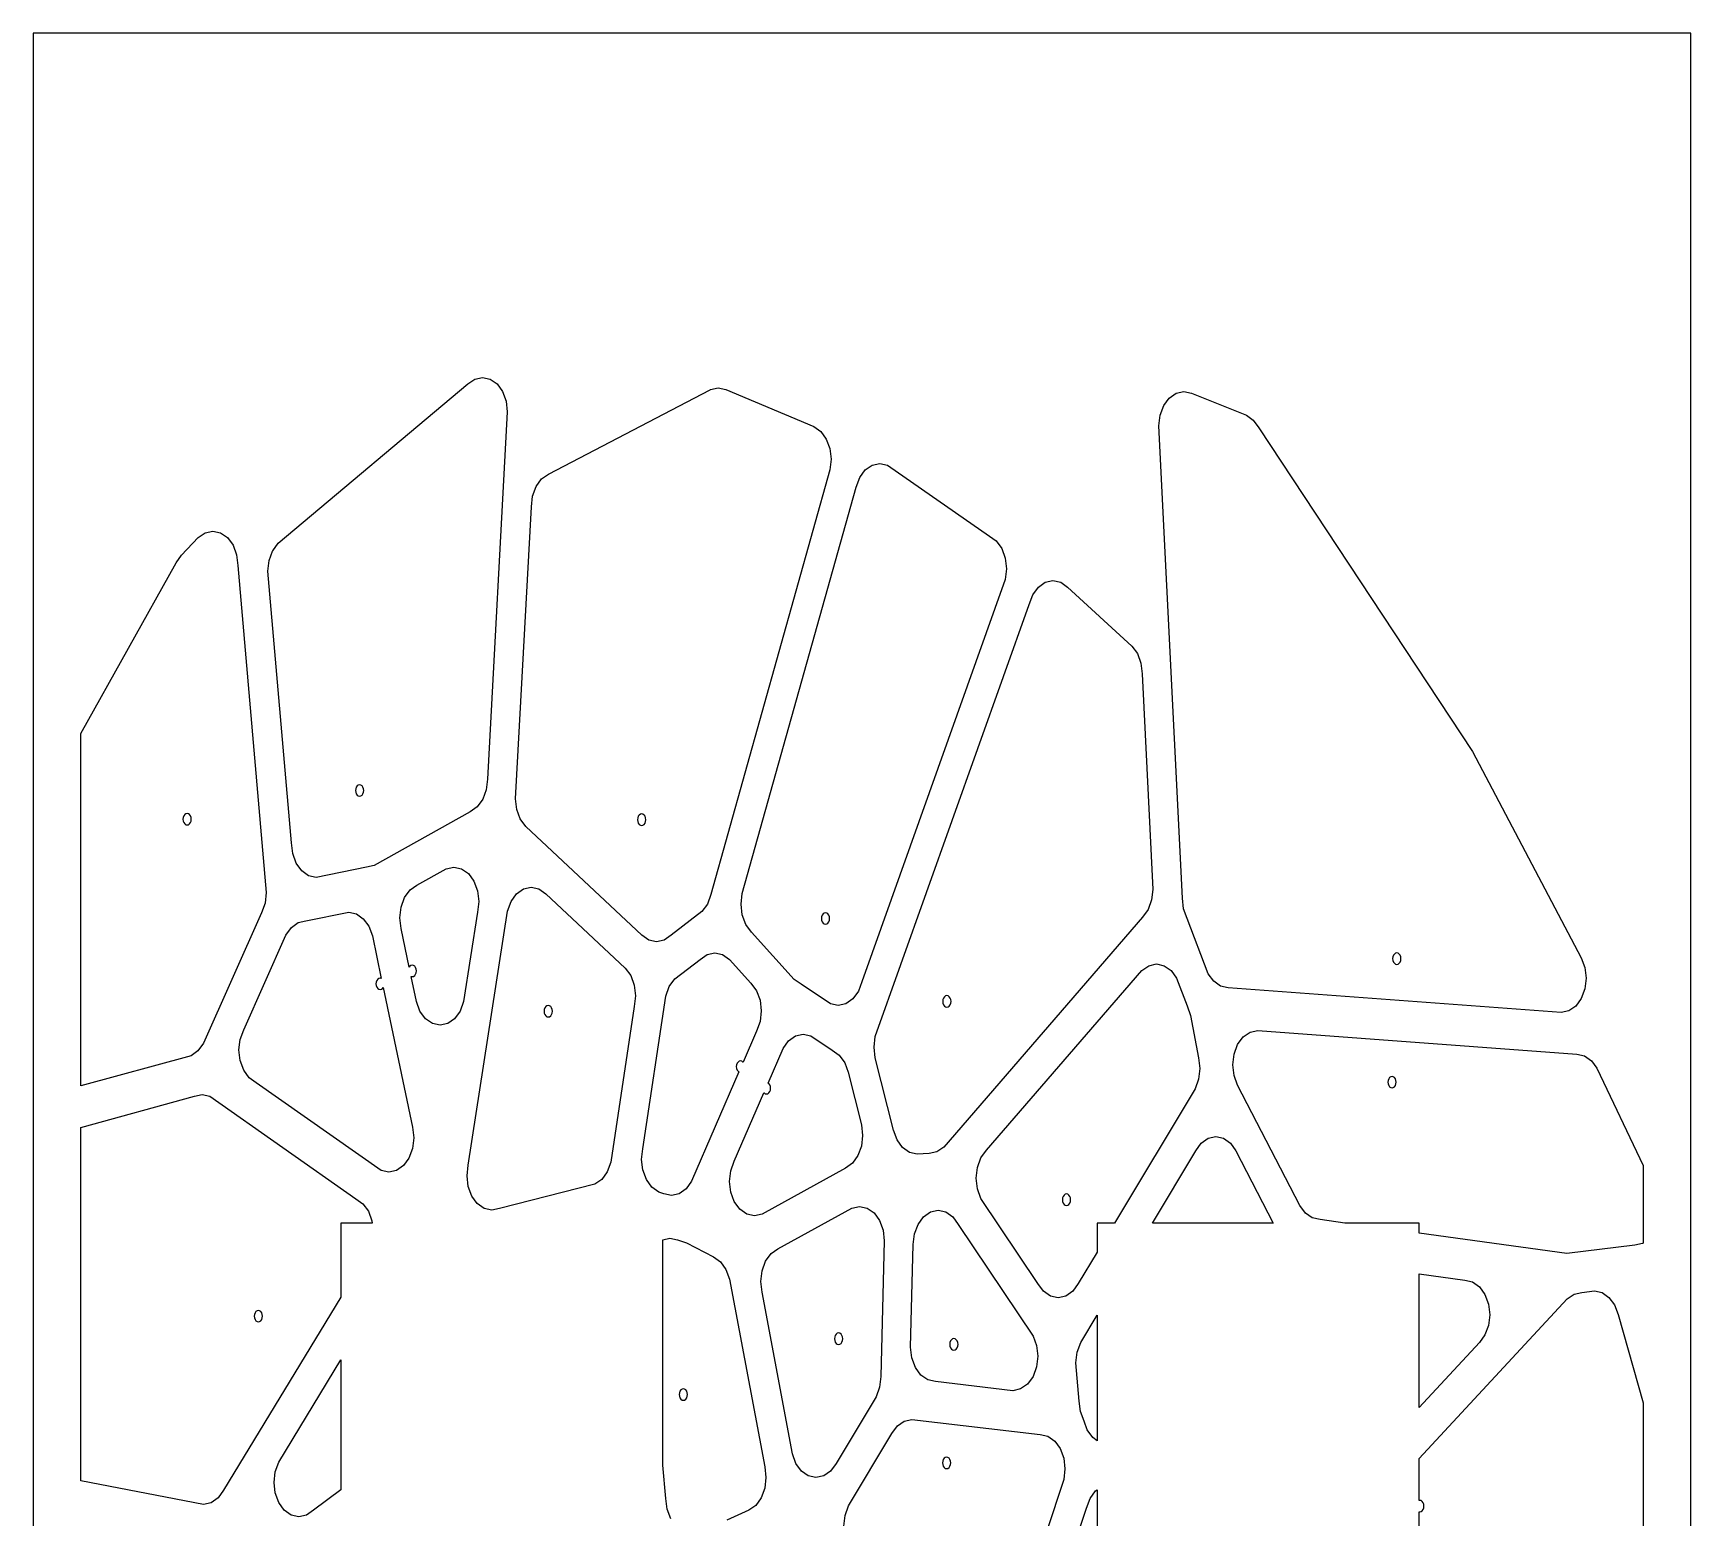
# Model space of a CAD drawing. Header units: metres. Extents: x 5 to 4553, y 5 to 890.
# Drawn here: x 1118 to 1638, y 424 to 890 of the extents above; entities that cross this region are included whole.
import ezdxf

# ---------------------------------------------------------------- set-up
doc = ezdxf.new("R2010")
doc.units = ezdxf.units.M

msp = doc.modelspace()

# ---------------------------------------------------------------- linework, layer by layer
for p, q in [((1638, 890), (1118, 890)), ((1118, 890), (1118, 5)), ((1638, 5), (1638, 890)), ((1254.34, 779.949), (1256.51, 781.483)), ((1256.51, 781.483), (1258.92, 782.012)), ((1258.92, 782.012), (1261.33, 781.483)), ((1261.33, 781.483), (1263.51, 779.949)), ((1194.86, 729.99), (1254.34, 779.949)), ((1263.51, 779.949), (1265.23, 777.56)), ((1265.23, 777.56), (1266.34, 774.549)), ((1279.67, 751.707), (1330.33, 778.152)), ((1330.33, 778.152), (1330.45, 778.196)), ((1330.45, 778.196), (1332.86, 778.725)), ((1332.86, 778.725), (1335.27, 778.196)), ((1335.27, 778.196), (1362.91, 766.608)), ((1472.65, 773.165), (1474.38, 775.554)), ((1474.38, 775.554), (1476.55, 777.088)), ((1476.55, 777.088), (1478.96, 777.617)), ((1478.96, 777.617), (1481.37, 777.088)), ((1481.37, 777.088), (1498.58, 770.133)), ((1266.72, 771.212), (1260.5, 656.034)), ((1266.34, 774.549), (1266.72, 771.212)), ((1471.16, 766.817), (1471.54, 770.154)), ((1471.54, 770.154), (1472.65, 773.165)), ((1498.58, 770.133), (1500.75, 768.599)), ((1362.91, 766.608), (1365.09, 765.074)), ((1365.09, 765.074), (1366.81, 762.685)), ((1478.5, 618.68), (1471.16, 766.817)), ((1500.75, 768.599), (1502.48, 766.21)), ((1502.48, 766.21), (1569.5, 664.723)), ((1366.81, 762.685), (1367.92, 759.674)), ((1367.92, 759.674), (1368.3, 756.337)), ((1368.3, 756.337), (1367.92, 752.999)), ((1379.03, 752.993), (1381.2, 754.527)), ((1381.2, 754.527), (1383.61, 755.056)), ((1383.61, 755.056), (1386.02, 754.527)), ((1386.02, 754.527), (1417.95, 732.26)), ((1275.77, 747.784), (1277.5, 750.173)), ((1277.5, 750.173), (1279.67, 751.707)), ((1367.92, 752.999), (1330.59, 619.839)), ((1376.19, 747.593), (1377.3, 750.604)), ((1377.3, 750.604), (1379.03, 752.993)), ((1274.28, 741.436), (1274.67, 744.773)), ((1274.67, 744.773), (1275.77, 747.784)), ((1340.46, 620.107), (1376.19, 747.593)), ((1269.33, 649.858), (1274.28, 741.436)), ((1169.79, 731.768), (1171.96, 733.302)), ((1171.96, 733.302), (1174.37, 733.831)), ((1174.37, 733.831), (1176.79, 733.302)), ((1176.79, 733.302), (1178.96, 731.768)), ((1164.54, 726.21), (1169.79, 731.768)), ((1178.96, 731.768), (1180.69, 729.379)), ((1180.69, 729.379), (1181.79, 726.368)), ((1193.14, 727.601), (1194.86, 729.99)), ((1417.95, 732.26), (1420.12, 730.726)), ((1420.12, 730.726), (1421.85, 728.337)), ((1421.85, 728.337), (1422.95, 725.326)), ((1133, 670.289), (1162.81, 723.821)), ((1162.81, 723.821), (1164.54, 726.21)), ((1181.79, 726.368), (1182.17, 723.031)), ((1182.17, 723.031), (1191.11, 620.403)), ((1191.61, 721.2), (1191.99, 724.538)), ((1191.99, 724.538), (1193.1, 727.548)), ((1193.1, 727.548), (1193.14, 727.601)), ((1422.95, 725.326), (1423.33, 721.989)), ((1199.03, 635.989), (1191.61, 721.2)), ((1422.95, 718.651), (1377.99, 592.457)), ((1423.33, 721.989), (1422.95, 718.651)), ((1433.32, 716.212), (1435.5, 717.746)), ((1435.5, 717.746), (1437.91, 718.274)), ((1437.91, 718.274), (1440.32, 717.746)), ((1440.32, 717.746), (1442.49, 716.212)), ((1430.49, 710.812), (1431.6, 713.822)), ((1431.6, 713.822), (1433.32, 716.212)), ((1442.49, 716.212), (1462.64, 697.764)), ((1382.18, 575.233), (1430.49, 710.812)), ((1462.64, 697.764), (1464.37, 695.375)), ((1464.37, 695.375), (1465.47, 692.364)), ((1465.47, 692.364), (1465.86, 689.027)), ((1465.86, 689.027), (1469.21, 621.436)), ((1133, 559.755), (1133, 670.289)), ((1569.5, 664.723), (1603.63, 599.916)), ((1260.5, 656.034), (1260.12, 652.696)), ((1219.17, 653.005), (1219.1, 652.448)), ((1219.1, 652.448), (1219.17, 651.892)), ((1219.35, 653.506), (1219.17, 653.005)), ((1219.17, 651.892), (1219.35, 651.39)), ((1219.64, 653.904), (1219.35, 653.506)), ((1219.35, 651.39), (1219.64, 650.992)), ((1220, 654.16), (1219.64, 653.904)), ((1219.64, 650.992), (1220, 650.736)), ((1220.4, 654.248), (1220, 654.16)), ((1220, 650.736), (1220.4, 650.648)), ((1220.8, 654.16), (1220.4, 654.248)), ((1220.4, 650.648), (1220.8, 650.736)), ((1221.17, 653.904), (1220.8, 654.16)), ((1220.8, 650.736), (1221.17, 650.992)), ((1221.45, 653.506), (1221.17, 653.904)), ((1221.17, 650.992), (1221.45, 651.39)), ((1221.64, 653.005), (1221.45, 653.506)), ((1221.45, 651.39), (1221.64, 651.892)), ((1221.7, 652.448), (1221.64, 653.005)), ((1221.64, 651.892), (1221.7, 652.448)), ((1260.12, 652.696), (1259.01, 649.686)), ((1165.54, 644.874), (1165.25, 644.476)), ((1165.9, 645.129), (1165.54, 644.874)), ((1166.3, 645.218), (1165.9, 645.129)), ((1166.71, 645.129), (1166.3, 645.218)), ((1167.07, 644.874), (1166.71, 645.129)), ((1167.36, 644.476), (1167.07, 644.874)), ((1255.11, 645.762), (1224.99, 628.921)), ((1257.28, 647.296), (1255.11, 645.762)), ((1259.01, 649.686), (1257.28, 647.296)), ((1269.72, 646.52), (1269.33, 649.858)), ((1270.82, 643.51), (1269.72, 646.52)), ((1308.48, 644.993), (1308.12, 644.737)), ((1308.88, 645.081), (1308.48, 644.993)), ((1309.28, 644.993), (1308.88, 645.081)), ((1309.65, 644.737), (1309.28, 644.993)), ((1165.07, 643.974), (1165, 643.418)), ((1165, 643.418), (1165.07, 642.861)), ((1165.25, 644.476), (1165.07, 643.974)), ((1165.07, 642.861), (1165.25, 642.36)), ((1165.25, 642.36), (1165.54, 641.961)), ((1165.54, 641.961), (1165.9, 641.706)), ((1165.9, 641.706), (1166.3, 641.618)), ((1166.3, 641.618), (1166.71, 641.706)), ((1166.71, 641.706), (1167.07, 641.961)), ((1167.07, 641.961), (1167.36, 642.36)), ((1167.54, 643.974), (1167.36, 644.476)), ((1167.36, 642.36), (1167.54, 642.861)), ((1167.6, 643.418), (1167.54, 643.974)), ((1167.54, 642.861), (1167.6, 643.418)), ((1272.55, 641.12), (1270.82, 643.51)), ((1308.98, 607.062), (1272.55, 641.12)), ((1307.64, 643.837), (1307.58, 643.281)), ((1307.58, 643.281), (1307.64, 642.724)), ((1307.83, 644.339), (1307.64, 643.837)), ((1307.64, 642.724), (1307.83, 642.223)), ((1308.12, 644.737), (1307.83, 644.339)), ((1307.83, 642.223), (1308.12, 641.824)), ((1308.12, 641.824), (1308.48, 641.569)), ((1308.48, 641.569), (1308.88, 641.481)), ((1308.88, 641.481), (1309.28, 641.569)), ((1309.28, 641.569), (1309.65, 641.824)), ((1309.93, 644.339), (1309.65, 644.737)), ((1309.65, 641.824), (1309.93, 642.223)), ((1310.12, 643.837), (1309.93, 644.339)), ((1309.93, 642.223), (1310.12, 642.724)), ((1310.18, 643.281), (1310.12, 643.837)), ((1310.12, 642.724), (1310.18, 643.281)), ((1199.41, 632.651), (1199.03, 635.989)), ((1200.52, 629.641), (1199.41, 632.651)), ((1202.25, 627.251), (1200.52, 629.641)), ((1204.42, 625.717), (1202.25, 627.251)), ((1206.83, 625.189), (1204.42, 625.717)), ((1222.58, 628.392), (1206.83, 625.189)), ((1224.99, 628.921), (1222.58, 628.392)), ((1238.4, 622.774), (1247.55, 627.89)), ((1247.55, 627.89), (1249.96, 628.418)), ((1249.96, 628.418), (1252.37, 627.89)), ((1252.37, 627.89), (1254.54, 626.356)), ((1254.54, 626.356), (1256.27, 623.966)), ((1191.11, 620.403), (1190.73, 617.065)), ((1233.39, 615.84), (1234.5, 618.851)), ((1234.5, 618.851), (1236.23, 621.24)), ((1236.23, 621.24), (1238.4, 622.774)), ((1256.27, 623.966), (1257.38, 620.956)), ((1257.38, 620.956), (1257.76, 617.618)), ((1267.93, 617.643), (1269.66, 620.032)), ((1269.66, 620.032), (1271.83, 621.566)), ((1271.83, 621.566), (1274.24, 622.095)), ((1274.24, 622.095), (1276.65, 621.566)), ((1276.65, 621.566), (1278.83, 620.032)), ((1278.83, 620.032), (1303.73, 596.75)), ((1330.59, 619.839), (1329.49, 616.828)), ((1340.08, 616.77), (1340.46, 620.107)), ((1469.21, 621.436), (1468.82, 618.099)), ((1189.62, 614.055), (1171.43, 573.171)), ((1190.73, 617.065), (1189.62, 614.055)), ((1203.58, 611.561), (1216.98, 614.286)), ((1216.98, 614.286), (1219.39, 613.758)), ((1219.39, 613.758), (1221.57, 612.224)), ((1233.01, 612.503), (1233.39, 615.84)), ((1257.38, 614.281), (1253.04, 586.249)), ((1254.5, 534.923), (1266.82, 614.632)), ((1257.76, 617.618), (1257.38, 614.281)), ((1266.82, 614.632), (1267.93, 617.643)), ((1327.76, 614.439), (1318.15, 607.062)), ((1329.49, 616.828), (1327.76, 614.439)), ((1340.46, 613.433), (1340.08, 616.77)), ((1365.79, 613.747), (1365.5, 613.348)), ((1366.15, 614.002), (1365.79, 613.747)), ((1366.55, 614.09), (1366.15, 614.002)), ((1366.95, 614.002), (1366.55, 614.09)), ((1367.32, 613.747), (1366.95, 614.002)), ((1367.6, 613.348), (1367.32, 613.747)), ((1467.72, 615.088), (1465.99, 612.699)), ((1468.82, 618.099), (1467.72, 615.088)), ((1478.88, 615.342), (1478.5, 618.68)), ((1479.99, 612.332), (1478.88, 615.342)), ((1197.27, 607.109), (1199, 609.498)), ((1199, 609.498), (1201.17, 611.032)), ((1201.17, 611.032), (1203.58, 611.561)), ((1221.57, 612.224), (1223.29, 609.834)), ((1223.29, 609.834), (1224.4, 606.824)), ((1233.39, 609.166), (1233.01, 612.503)), ((1235.94, 597.022), (1233.39, 609.166)), ((1341.57, 610.422), (1340.46, 613.433)), ((1343.29, 608.033), (1341.57, 610.422)), ((1365.32, 612.847), (1365.25, 612.29)), ((1365.25, 612.29), (1365.32, 611.734)), ((1365.5, 613.348), (1365.32, 612.847)), ((1365.32, 611.734), (1365.5, 611.232)), ((1365.5, 611.232), (1365.79, 610.834)), ((1365.79, 610.834), (1366.15, 610.578)), ((1366.15, 610.578), (1366.55, 610.49)), ((1366.55, 610.49), (1366.95, 610.578)), ((1366.95, 610.578), (1367.32, 610.834)), ((1367.32, 610.834), (1367.6, 611.232)), ((1367.79, 612.847), (1367.6, 613.348)), ((1367.6, 611.232), (1367.79, 611.734)), ((1367.85, 612.29), (1367.79, 612.847)), ((1367.79, 611.734), (1367.85, 612.29)), ((1465.99, 612.699), (1403.66, 540.605)), ((1486.6, 594.972), (1479.99, 612.332)), ((1184.05, 577.396), (1197.27, 607.109)), ((1224.4, 606.824), (1227.2, 593.513)), ((1311.15, 605.528), (1308.98, 607.062)), ((1313.56, 605), (1311.15, 605.528)), ((1315.97, 605.528), (1313.56, 605)), ((1318.15, 607.062), (1315.97, 605.528)), ((1356.77, 593.204), (1343.29, 608.033)), ((1319.28, 593.34), (1327.26, 599.464)), ((1327.26, 599.464), (1329.43, 600.998)), ((1329.43, 600.998), (1331.84, 601.527)), ((1331.84, 601.527), (1334.25, 600.998)), ((1334.25, 600.998), (1336.43, 599.464)), ((1336.43, 599.464), (1343.18, 592.038)), ((1467.94, 597.494), (1470.35, 598.023)), ((1470.35, 598.023), (1472.76, 597.494)), ((1544.53, 600.247), (1544.46, 599.691)), ((1544.46, 599.691), (1544.53, 599.134)), ((1544.71, 600.749), (1544.53, 600.247)), ((1544.53, 599.134), (1544.71, 598.633)), ((1545, 601.147), (1544.71, 600.749)), ((1544.71, 598.633), (1545, 598.234)), ((1545.36, 601.403), (1545, 601.147)), ((1545, 598.234), (1545.36, 597.979)), ((1545.76, 601.491), (1545.36, 601.403)), ((1546.17, 601.403), (1545.76, 601.491)), ((1546.53, 601.147), (1546.17, 601.403)), ((1546.17, 597.979), (1546.53, 598.234)), ((1546.82, 600.749), (1546.53, 601.147)), ((1546.53, 598.234), (1546.82, 598.633)), ((1547, 600.247), (1546.82, 600.749)), ((1546.82, 598.633), (1547, 599.134)), ((1547.06, 599.691), (1547, 600.247)), ((1547, 599.134), (1547.06, 599.691)), ((1603.63, 599.916), (1604.74, 596.905)), ((1225.79, 592.849), (1225.6, 592.348)), ((1226.07, 593.248), (1225.79, 592.849)), ((1226.44, 593.503), (1226.07, 593.248)), ((1226.84, 593.591), (1226.44, 593.503)), ((1227.2, 593.513), (1226.84, 593.591)), ((1236.15, 597.304), (1235.94, 597.022)), ((1236.51, 597.559), (1236.15, 597.304)), ((1236.91, 597.647), (1236.51, 597.559)), ((1238.21, 586.249), (1236.55, 594.126)), ((1236.55, 594.126), (1236.91, 594.047)), ((1237.31, 597.559), (1236.91, 597.647)), ((1236.91, 594.047), (1237.31, 594.135)), ((1237.68, 597.304), (1237.31, 597.559)), ((1237.31, 594.135), (1237.68, 594.391)), ((1237.96, 596.905), (1237.68, 597.304)), ((1237.68, 594.391), (1237.96, 594.789)), ((1238.15, 596.404), (1237.96, 596.905)), ((1237.96, 594.789), (1238.15, 595.291)), ((1238.21, 595.847), (1238.15, 596.404)), ((1238.15, 595.291), (1238.21, 595.847)), ((1303.73, 596.75), (1305.45, 594.361)), ((1305.45, 594.361), (1306.56, 591.35)), ((1317.55, 590.951), (1319.28, 593.34)), ((1358.94, 591.67), (1356.77, 593.204)), ((1417.02, 539.577), (1465.77, 595.96)), ((1465.77, 595.96), (1467.94, 597.494)), ((1472.76, 597.494), (1474.94, 595.96)), ((1474.94, 595.96), (1476.66, 593.571)), ((1476.66, 593.571), (1479.97, 584.886)), ((1488.32, 592.583), (1486.6, 594.972)), ((1545.36, 597.979), (1545.76, 597.891)), ((1545.76, 597.891), (1546.17, 597.979)), ((1604.74, 596.905), (1605.12, 593.568)), ((1605.12, 593.568), (1604.74, 590.23)), ((1225.6, 592.348), (1225.54, 591.791)), ((1225.54, 591.791), (1225.6, 591.235)), ((1225.6, 591.235), (1225.79, 590.733)), ((1225.79, 590.733), (1226.07, 590.335)), ((1226.07, 590.335), (1226.44, 590.079)), ((1226.44, 590.079), (1226.84, 589.991)), ((1226.84, 589.991), (1227.24, 590.079)), ((1227.24, 590.079), (1227.6, 590.335)), ((1227.6, 590.335), (1227.81, 590.616)), ((1227.81, 590.616), (1237, 546.847)), ((1306.56, 591.35), (1306.94, 588.013)), ((1306.94, 588.013), (1306.56, 584.675)), ((1309.25, 540.081), (1316.44, 587.94)), ((1316.44, 587.94), (1317.55, 590.951)), ((1343.18, 592.038), (1344.9, 589.649)), ((1344.9, 589.649), (1346.01, 586.638)), ((1368.16, 585.523), (1358.94, 591.67)), ((1376.88, 589.447), (1375.16, 587.057)), ((1377.99, 592.457), (1376.88, 589.447)), ((1403.86, 587.74), (1403.57, 587.342)), ((1404.22, 587.996), (1403.86, 587.74)), ((1404.62, 588.084), (1404.22, 587.996)), ((1405.02, 587.996), (1404.62, 588.084)), ((1405.39, 587.74), (1405.02, 587.996)), ((1405.67, 587.342), (1405.39, 587.74)), ((1490.5, 591.049), (1488.32, 592.583)), ((1492.91, 590.52), (1490.5, 591.049)), ((1597.32, 582.768), (1492.91, 590.52)), ((1604.74, 590.23), (1603.63, 587.219)), ((1239.32, 583.238), (1238.21, 586.249)), ((1241.04, 580.849), (1239.32, 583.238)), ((1251.94, 583.238), (1250.21, 580.849)), ((1253.04, 586.249), (1251.94, 583.238)), ((1278.34, 583.755), (1278.28, 583.198)), ((1278.28, 583.198), (1278.34, 582.642)), ((1278.53, 584.256), (1278.34, 583.755)), ((1278.34, 582.642), (1278.53, 582.14)), ((1278.82, 584.655), (1278.53, 584.256)), ((1279.18, 584.91), (1278.82, 584.655)), ((1279.58, 584.998), (1279.18, 584.91)), ((1279.98, 584.91), (1279.58, 584.998)), ((1280.34, 584.655), (1279.98, 584.91)), ((1280.63, 584.256), (1280.34, 584.655)), ((1280.82, 583.755), (1280.63, 584.256)), ((1280.63, 582.14), (1280.82, 582.642)), ((1280.88, 583.198), (1280.82, 583.755)), ((1280.82, 582.642), (1280.88, 583.198)), ((1306.56, 584.675), (1299.22, 535.855)), ((1346.01, 586.638), (1346.39, 583.301)), ((1346.39, 583.301), (1346.01, 579.963)), ((1370.57, 584.995), (1368.16, 585.523)), ((1372.98, 585.523), (1370.57, 584.995)), ((1375.16, 587.057), (1372.98, 585.523)), ((1403.39, 586.84), (1403.32, 586.284)), ((1403.32, 586.284), (1403.39, 585.728)), ((1403.57, 587.342), (1403.39, 586.84)), ((1403.39, 585.728), (1403.57, 585.226)), ((1403.57, 585.226), (1403.86, 584.828)), ((1403.86, 584.828), (1404.22, 584.572)), ((1404.22, 584.572), (1404.62, 584.484)), ((1404.62, 584.484), (1405.02, 584.572)), ((1405.02, 584.572), (1405.39, 584.828)), ((1405.39, 584.828), (1405.67, 585.226)), ((1405.86, 586.84), (1405.67, 587.342)), ((1405.67, 585.226), (1405.86, 585.728)), ((1405.92, 586.284), (1405.86, 586.84)), ((1405.86, 585.728), (1405.92, 586.284)), ((1479.97, 584.886), (1481.08, 581.875)), ((1599.73, 583.296), (1597.32, 582.768)), ((1601.91, 584.83), (1599.73, 583.296)), ((1603.63, 587.219), (1601.91, 584.83)), ((1182.95, 574.385), (1184.05, 577.396)), ((1243.22, 579.315), (1241.04, 580.849)), ((1245.63, 578.786), (1243.22, 579.315)), ((1248.04, 579.315), (1245.63, 578.786)), ((1250.21, 580.849), (1248.04, 579.315)), ((1278.53, 582.14), (1278.82, 581.742)), ((1278.82, 581.742), (1279.18, 581.487)), ((1279.18, 581.487), (1279.58, 581.398)), ((1279.58, 581.398), (1279.98, 581.487)), ((1279.98, 581.487), (1280.34, 581.742)), ((1280.34, 581.742), (1280.63, 582.14)), ((1346.01, 579.963), (1344.9, 576.953)), ((1481.08, 581.875), (1483.59, 568.556)), ((1171.43, 573.171), (1169.71, 570.782)), ((1182.56, 571.048), (1182.95, 574.385)), ((1344.9, 576.953), (1340.68, 567.209)), ((1353.24, 571.534), (1354.96, 573.924)), ((1354.96, 573.924), (1357.14, 575.458)), ((1357.14, 575.458), (1359.55, 575.986)), ((1359.55, 575.986), (1361.96, 575.458)), ((1361.96, 575.458), (1368.67, 570.986)), ((1381.8, 571.895), (1382.18, 575.233)), ((1494.73, 569.722), (1495.84, 572.733)), ((1495.84, 572.733), (1497.56, 575.122)), ((1497.56, 575.122), (1499.74, 576.656)), ((1499.74, 576.656), (1502.15, 577.185)), ((1502.15, 577.185), (1602.23, 569.754)), ((1167.53, 569.248), (1133, 559.755)), ((1169.71, 570.782), (1167.53, 569.248)), ((1182.95, 567.71), (1182.56, 571.048)), ((1184.05, 564.7), (1182.95, 567.71)), ((1338.82, 566.875), (1338.64, 566.373)), ((1339.11, 567.273), (1338.82, 566.875)), ((1339.47, 567.529), (1339.11, 567.273)), ((1339.87, 567.617), (1339.47, 567.529)), ((1340.28, 567.529), (1339.87, 567.617)), ((1340.64, 567.273), (1340.28, 567.529)), ((1340.68, 567.209), (1340.64, 567.273)), ((1348.54, 560.683), (1353.24, 571.534)), ((1368.67, 570.986), (1370.84, 569.452)), ((1370.84, 569.452), (1372.57, 567.063)), ((1372.57, 567.063), (1373.67, 564.052)), ((1382.18, 568.558), (1381.8, 571.895)), ((1387.88, 545.857), (1382.18, 568.558)), ((1483.59, 568.556), (1483.97, 565.218)), ((1494.35, 566.385), (1494.73, 569.722)), ((1602.23, 569.754), (1604.64, 569.225)), ((1604.64, 569.225), (1606.82, 567.691)), ((1606.82, 567.691), (1608.54, 565.302)), ((1185.78, 562.31), (1184.05, 564.7)), ((1187.95, 560.776), (1185.78, 562.31)), ((1339.37, 564.176), (1324.53, 529.877)), ((1338.64, 566.373), (1338.57, 565.817)), ((1338.57, 565.817), (1338.64, 565.261)), ((1338.64, 565.261), (1338.82, 564.759)), ((1338.82, 564.759), (1339.11, 564.361)), ((1339.11, 564.361), (1339.37, 564.176)), ((1373.67, 564.052), (1377.8, 547.602)), ((1483.59, 561.881), (1482.48, 558.87)), ((1483.97, 565.218), (1483.59, 561.881)), ((1494.73, 563.048), (1494.35, 566.385)), ((1495.84, 560.037), (1494.73, 563.048)), ((1543.21, 562.021), (1543.03, 561.519)), ((1543.5, 562.419), (1543.21, 562.021)), ((1543.86, 562.674), (1543.5, 562.419)), ((1544.26, 562.763), (1543.86, 562.674)), ((1544.67, 562.674), (1544.26, 562.763)), ((1545.03, 562.419), (1544.67, 562.674)), ((1545.32, 562.021), (1545.03, 562.419)), ((1545.5, 561.519), (1545.32, 562.021)), ((1608.54, 565.302), (1623, 534.862)), ((1133, 546.756), (1168.62, 556.548)), ((1168.62, 556.548), (1171.03, 557.076)), ((1171.03, 557.076), (1173.44, 556.548)), ((1173.44, 556.548), (1219.26, 524.371)), ((1227.17, 533.238), (1187.95, 560.776)), ((1337.93, 536.179), (1347.23, 557.65)), ((1347.23, 557.65), (1347.27, 557.587)), ((1347.27, 557.587), (1347.64, 557.331)), ((1347.64, 557.331), (1348.04, 557.243)), ((1348.04, 557.243), (1348.44, 557.331)), ((1348.44, 557.331), (1348.8, 557.587)), ((1348.8, 560.499), (1348.54, 560.683)), ((1349.09, 560.101), (1348.8, 560.499)), ((1348.8, 557.587), (1349.09, 557.985)), ((1349.27, 559.599), (1349.09, 560.101)), ((1349.09, 557.985), (1349.27, 558.487)), ((1349.34, 559.043), (1349.27, 559.599)), ((1349.27, 558.487), (1349.34, 559.043)), ((1482.48, 558.87), (1457.23, 516.768)), ((1515.36, 522.29), (1495.84, 560.037)), ((1543.03, 561.519), (1542.96, 560.963)), ((1542.96, 560.963), (1543.03, 560.406)), ((1543.03, 560.406), (1543.21, 559.905)), ((1543.21, 559.905), (1543.5, 559.506)), ((1543.5, 559.506), (1543.86, 559.251)), ((1543.86, 559.251), (1544.26, 559.163)), ((1544.26, 559.163), (1544.67, 559.251)), ((1544.67, 559.251), (1545.03, 559.506)), ((1545.03, 559.506), (1545.32, 559.905)), ((1545.32, 559.905), (1545.5, 560.406)), ((1545.56, 560.963), (1545.5, 561.519)), ((1545.5, 560.406), (1545.56, 560.963)), ((1133, 435.914), (1133, 546.756)), ((1237, 546.847), (1237.38, 543.509)), ((1377.8, 547.602), (1378.19, 544.264)), ((1237.38, 543.509), (1237, 540.172)), ((1377.8, 540.927), (1376.7, 537.916)), ((1378.19, 544.264), (1377.8, 540.927)), ((1388.99, 542.847), (1387.88, 545.857)), ((1390.71, 540.457), (1388.99, 542.847)), ((1482.69, 539.422), (1484.41, 541.811)), ((1484.41, 541.811), (1486.59, 543.345)), ((1486.59, 543.345), (1489, 543.874)), ((1489, 543.874), (1491.41, 543.345)), ((1491.41, 543.345), (1493.58, 541.811)), ((1493.58, 541.811), (1495.31, 539.422)), ((1235.89, 537.161), (1234.16, 534.772)), ((1237, 540.172), (1235.89, 537.161)), ((1299.22, 535.855), (1298.11, 532.844)), ((1308.86, 536.744), (1309.25, 540.081)), ((1309.25, 533.406), (1308.86, 536.744)), ((1336.83, 533.168), (1337.93, 536.179)), ((1376.7, 537.916), (1374.97, 535.527)), ((1392.89, 538.923), (1390.71, 540.457)), ((1395.3, 538.395), (1392.89, 538.923)), ((1399.07, 538.542), (1395.3, 538.395)), ((1401.48, 539.071), (1399.07, 538.542)), ((1403.66, 540.605), (1401.48, 539.071)), ((1414.18, 534.177), (1415.29, 537.188)), ((1415.29, 537.188), (1417.02, 539.577)), ((1469.1, 516.768), (1482.69, 539.422)), ((1495.31, 539.422), (1507.02, 516.768)), ((1229.58, 532.709), (1227.17, 533.238)), ((1231.99, 533.238), (1229.58, 532.709)), ((1234.16, 534.772), (1231.99, 533.238)), ((1254.12, 531.586), (1254.5, 534.923)), ((1254.5, 528.249), (1254.12, 531.586)), ((1296.39, 530.455), (1294.21, 528.921)), ((1298.11, 532.844), (1296.39, 530.455)), ((1310.35, 530.396), (1309.25, 533.406)), ((1336.44, 529.831), (1336.83, 533.168)), ((1372.8, 533.993), (1346.65, 519.559)), ((1374.97, 535.527), (1372.8, 533.993)), ((1413.8, 530.84), (1414.18, 534.177)), ((1414.18, 527.502), (1413.8, 530.84)), ((1623, 534.862), (1623, 510.488)), ((1255.61, 525.238), (1254.5, 528.249)), ((1257.33, 522.849), (1255.61, 525.238)), ((1294.21, 528.921), (1264.33, 521.315)), ((1312.08, 528.006), (1310.35, 530.396)), ((1314.25, 526.472), (1312.08, 528.006)), ((1315.8, 525.954), (1314.25, 526.472)), ((1318.22, 525.425), (1315.8, 525.954)), ((1320.63, 525.954), (1318.22, 525.425)), ((1322.8, 527.488), (1320.63, 525.954)), ((1324.53, 529.877), (1322.8, 527.488)), ((1336.83, 526.493), (1336.44, 529.831)), ((1337.93, 523.483), (1336.83, 526.493)), ((1415.29, 524.492), (1414.18, 527.502)), ((1441.38, 525.537), (1441.1, 525.139)), ((1441.75, 525.793), (1441.38, 525.537)), ((1442.15, 525.881), (1441.75, 525.793)), ((1442.55, 525.793), (1442.15, 525.881)), ((1442.91, 525.537), (1442.55, 525.793)), ((1443.2, 525.139), (1442.91, 525.537)), ((1219.26, 524.371), (1221.44, 522.837)), ((1221.44, 522.837), (1223.16, 520.448)), ((1223.16, 520.448), (1224.27, 517.437)), ((1259.51, 521.315), (1257.33, 522.849)), ((1261.92, 520.786), (1259.51, 521.315)), ((1264.33, 521.315), (1261.92, 520.786)), ((1339.66, 521.093), (1337.93, 523.483)), ((1341.83, 519.559), (1339.66, 521.093)), ((1351.65, 508.701), (1374.78, 521.474)), ((1374.78, 521.474), (1377.19, 522.002)), ((1377.19, 522.002), (1379.6, 521.474)), ((1379.6, 521.474), (1381.78, 519.94)), ((1397.29, 518.734), (1399.47, 520.268)), ((1399.47, 520.268), (1401.88, 520.797)), ((1401.88, 520.797), (1404.29, 520.268)), ((1404.29, 520.268), (1406.46, 518.734)), ((1433.2, 497.752), (1415.29, 524.492)), ((1440.91, 524.637), (1440.85, 524.081)), ((1440.85, 524.081), (1440.91, 523.525)), ((1441.1, 525.139), (1440.91, 524.637)), ((1440.91, 523.525), (1441.1, 523.023)), ((1441.1, 523.023), (1441.38, 522.625)), ((1441.38, 522.625), (1441.75, 522.369)), ((1441.75, 522.369), (1442.15, 522.281)), ((1442.15, 522.281), (1442.55, 522.369)), ((1442.55, 522.369), (1442.91, 522.625)), ((1442.91, 522.625), (1443.2, 523.023)), ((1443.38, 524.637), (1443.2, 525.139)), ((1443.2, 523.023), (1443.38, 523.525)), ((1443.45, 524.081), (1443.38, 524.637)), ((1443.38, 523.525), (1443.45, 524.081)), ((1517.09, 519.901), (1515.36, 522.29)), ((1224.35, 516.768), (1214.52, 516.768)), ((1214.52, 516.768), (1214.52, 493.522)), ((1224.27, 517.437), (1224.35, 516.768)), ((1344.24, 519.031), (1341.83, 519.559)), ((1346.65, 519.559), (1344.24, 519.031)), ((1381.78, 519.94), (1383.5, 517.55)), ((1383.5, 517.55), (1384.61, 514.54)), ((1394.46, 513.334), (1395.57, 516.345)), ((1395.57, 516.345), (1397.29, 518.734)), ((1406.46, 518.734), (1408.19, 516.345)), ((1408.19, 516.345), (1431.65, 481.324)), ((1457.23, 516.768), (1451.75, 516.768)), ((1451.75, 516.768), (1451.75, 507.637)), ((1507.02, 516.768), (1469.1, 516.768)), ((1519.26, 518.367), (1517.09, 519.901)), ((1521.67, 517.838), (1519.26, 518.367)), ((1529.44, 516.768), (1521.67, 517.838)), ((1552.75, 516.768), (1529.44, 516.768)), ((1552.75, 513.557), (1552.75, 516.768)), ((1315.53, 511.503), (1317.76, 511.994)), ((1315.53, 440.828), (1315.53, 511.503)), ((1317.76, 511.994), (1320.17, 511.465)), ((1320.17, 511.465), (1322.92, 510.549)), ((1322.92, 510.549), (1331.43, 506.115)), ((1384.99, 511.202), (1383.9, 468.592)), ((1384.61, 514.54), (1384.99, 511.202)), ((1393.25, 477.823), (1394.08, 509.997)), ((1394.08, 509.997), (1394.46, 513.334)), ((1599.12, 507.172), (1552.75, 513.557)), ((1620.43, 509.845), (1599.12, 507.172)), ((1622.84, 510.373), (1620.43, 509.845)), ((1623, 510.488), (1622.84, 510.373)), ((1331.43, 506.115), (1333.61, 504.581)), ((1333.61, 504.581), (1335.33, 502.192)), ((1346.64, 501.767), (1347.75, 504.777)), ((1347.75, 504.777), (1349.47, 507.167)), ((1349.47, 507.167), (1351.65, 508.701)), ((1451.75, 507.637), (1445.83, 497.752)), ((1335.33, 502.192), (1336.44, 499.181)), ((1346.26, 498.429), (1346.64, 501.767)), ((1552.75, 500.789), (1567.1, 498.812)), ((1552.75, 458.859), (1552.75, 500.789)), ((1336.44, 499.181), (1347.49, 440.256)), ((1346.64, 495.092), (1346.26, 498.429)), ((1356.15, 444.356), (1346.64, 495.092)), ((1434.93, 495.363), (1433.2, 497.752)), ((1437.1, 493.829), (1434.93, 495.363)), ((1444.1, 495.363), (1441.93, 493.829)), ((1445.83, 497.752), (1444.1, 495.363)), ((1567.1, 498.812), (1569.51, 498.284)), ((1569.51, 498.284), (1571.69, 496.75)), ((1571.69, 496.75), (1573.41, 494.36)), ((1573.41, 494.36), (1574.52, 491.35)), ((1599.2, 492.956), (1601.38, 494.49)), ((1601.38, 494.49), (1603.79, 495.018)), ((1603.79, 495.018), (1607.74, 495.514)), ((1607.74, 495.514), (1610.15, 494.985)), ((1610.15, 494.985), (1612.32, 493.451)), ((1214.52, 493.522), (1177.74, 432.92)), ((1187.89, 489.002), (1187.6, 488.604)), ((1188.25, 489.258), (1187.89, 489.002)), ((1188.65, 489.346), (1188.25, 489.258)), ((1189.05, 489.258), (1188.65, 489.346)), ((1189.42, 489.002), (1189.05, 489.258)), ((1189.7, 488.604), (1189.42, 489.002)), ((1439.51, 493.3), (1437.1, 493.829)), ((1441.93, 493.829), (1439.51, 493.3)), ((1552.75, 442.874), (1599.2, 492.956)), ((1574.52, 491.35), (1574.9, 488.012)), ((1612.32, 493.451), (1614.05, 491.062)), ((1614.05, 491.062), (1615.16, 488.051)), ((1187.42, 488.102), (1187.35, 487.546)), ((1187.35, 487.546), (1187.42, 486.99)), ((1187.6, 488.604), (1187.42, 488.102)), ((1187.42, 486.99), (1187.6, 486.488)), ((1187.6, 486.488), (1187.89, 486.09)), ((1187.89, 486.09), (1188.25, 485.834)), ((1188.25, 485.834), (1188.65, 485.746)), ((1188.65, 485.746), (1189.05, 485.834)), ((1189.05, 485.834), (1189.42, 486.09)), ((1189.42, 486.09), (1189.7, 486.488)), ((1189.89, 488.102), (1189.7, 488.604)), ((1189.7, 486.488), (1189.89, 486.99)), ((1189.95, 487.546), (1189.89, 488.102)), ((1189.89, 486.99), (1189.95, 487.546)), ((1446.61, 479.266), (1451.75, 487.843)), ((1451.75, 487.843), (1451.75, 448.492)), ((1574.52, 484.675), (1573.41, 481.664)), ((1574.9, 488.012), (1574.52, 484.675)), ((1615.16, 488.051), (1623, 460.395)), ((1369.43, 481.036), (1369.36, 480.48)), ((1369.36, 480.48), (1369.43, 479.924)), ((1369.61, 481.538), (1369.43, 481.036)), ((1369.43, 479.924), (1369.61, 479.422)), ((1369.9, 481.936), (1369.61, 481.538)), ((1369.61, 479.422), (1369.9, 479.024)), ((1370.26, 482.192), (1369.9, 481.936)), ((1369.9, 479.024), (1370.26, 478.768)), ((1370.66, 482.28), (1370.26, 482.192)), ((1370.26, 478.768), (1370.66, 478.68)), ((1371.06, 482.192), (1370.66, 482.28)), ((1370.66, 478.68), (1371.06, 478.768)), ((1371.43, 481.936), (1371.06, 482.192)), ((1371.06, 478.768), (1371.43, 479.024)), ((1371.71, 481.538), (1371.43, 481.936)), ((1371.43, 479.024), (1371.71, 479.422)), ((1371.9, 481.036), (1371.71, 481.538)), ((1371.71, 479.422), (1371.9, 479.924)), ((1371.96, 480.48), (1371.9, 481.036)), ((1371.9, 479.924), (1371.96, 480.48)), ((1405.58, 479.263), (1405.52, 478.707)), ((1405.52, 478.707), (1405.58, 478.151)), ((1405.77, 479.765), (1405.58, 479.263)), ((1406.05, 480.163), (1405.77, 479.765)), ((1406.42, 480.419), (1406.05, 480.163)), ((1406.82, 480.507), (1406.42, 480.419)), ((1407.22, 480.419), (1406.82, 480.507)), ((1407.58, 480.163), (1407.22, 480.419)), ((1407.87, 479.765), (1407.58, 480.163)), ((1408.05, 479.263), (1407.87, 479.765)), ((1408.12, 478.707), (1408.05, 479.263)), ((1408.05, 478.151), (1408.12, 478.707)), ((1431.65, 481.324), (1432.75, 478.314)), ((1445.5, 476.255), (1446.61, 479.266)), ((1571.69, 479.275), (1552.75, 458.859)), ((1573.41, 481.664), (1571.69, 479.275)), ((1195.05, 441.768), (1214.52, 473.856)), ((1214.52, 473.856), (1214.52, 433.05)), ((1393.63, 474.485), (1393.25, 477.823)), ((1394.74, 471.475), (1393.63, 474.485)), ((1405.58, 478.151), (1405.77, 477.649)), ((1405.77, 477.649), (1406.05, 477.251)), ((1406.05, 477.251), (1406.42, 476.995)), ((1406.42, 476.995), (1406.82, 476.907)), ((1406.82, 476.907), (1407.22, 476.995)), ((1407.22, 476.995), (1407.58, 477.251)), ((1407.58, 477.251), (1407.87, 477.649)), ((1407.87, 477.649), (1408.05, 478.151)), ((1432.75, 478.314), (1433.14, 474.976)), ((1433.14, 474.976), (1432.75, 471.639)), ((1445.12, 472.918), (1445.5, 476.255)), ((1383.9, 468.592), (1383.52, 465.255)), ((1396.47, 469.085), (1394.74, 471.475)), ((1398.64, 467.551), (1396.47, 469.085)), ((1431.65, 468.628), (1429.92, 466.239)), ((1432.75, 471.639), (1431.65, 468.628)), ((1446.15, 460.934), (1445.12, 472.918)), ((1320.71, 463.522), (1320.65, 462.966)), ((1320.65, 462.966), (1320.71, 462.41)), ((1320.89, 464.024), (1320.71, 463.522)), ((1321.18, 464.422), (1320.89, 464.024)), ((1321.54, 464.678), (1321.18, 464.422)), ((1321.95, 464.766), (1321.54, 464.678)), ((1322.35, 464.678), (1321.95, 464.766)), ((1322.71, 464.422), (1322.35, 464.678)), ((1323, 464.024), (1322.71, 464.422)), ((1323.18, 463.522), (1323, 464.024)), ((1323.25, 462.966), (1323.18, 463.522)), ((1323.18, 462.41), (1323.25, 462.966)), ((1383.52, 465.255), (1382.41, 462.244)), ((1401.05, 467.023), (1398.64, 467.551)), ((1425.34, 464.176), (1401.05, 467.023)), ((1427.75, 464.705), (1425.34, 464.176)), ((1429.92, 466.239), (1427.75, 464.705)), ((1320.71, 462.41), (1320.89, 461.908)), ((1320.89, 461.908), (1321.18, 461.51)), ((1321.18, 461.51), (1321.54, 461.254)), ((1321.54, 461.254), (1321.95, 461.166)), ((1321.95, 461.166), (1322.35, 461.254)), ((1322.35, 461.254), (1322.71, 461.51)), ((1322.71, 461.51), (1323, 461.908)), ((1323, 461.908), (1323.18, 462.41)), ((1382.41, 462.244), (1369.88, 441.345)), ((1446.53, 457.597), (1446.15, 460.934)), ((1623, 460.395), (1623, 402.898)), ((1387.37, 450.713), (1389.09, 453.102)), ((1389.09, 453.102), (1391.27, 454.636)), ((1391.27, 454.636), (1393.68, 455.165)), ((1393.68, 455.165), (1433.86, 450.454)), ((1447.64, 454.586), (1446.53, 457.597)), ((1448.65, 451.851), (1447.64, 454.586)), ((1373.79, 428.074), (1387.37, 450.713)), ((1433.86, 450.454), (1436.27, 449.926)), ((1436.27, 449.926), (1438.45, 448.392)), ((1438.45, 448.392), (1440.17, 446.002)), ((1450.38, 449.462), (1448.65, 451.851)), ((1451.75, 448.492), (1450.38, 449.462)), ((1357.26, 441.345), (1356.15, 444.356)), ((1403.31, 442.087), (1403.24, 441.531)), ((1403.49, 442.589), (1403.31, 442.087)), ((1403.78, 442.987), (1403.49, 442.589)), ((1404.14, 443.243), (1403.78, 442.987)), ((1404.54, 443.331), (1404.14, 443.243)), ((1404.95, 443.243), (1404.54, 443.331)), ((1405.31, 442.987), (1404.95, 443.243)), ((1405.6, 442.589), (1405.31, 442.987)), ((1405.78, 442.087), (1405.6, 442.589)), ((1405.84, 441.531), (1405.78, 442.087)), ((1440.17, 446.002), (1441.28, 442.992)), ((1441.28, 442.992), (1441.66, 439.654)), ((1552.75, 429.732), (1552.75, 442.874)), ((1193.56, 435.42), (1193.94, 438.758)), ((1193.94, 438.758), (1195.05, 441.768)), ((1316.5, 430.307), (1315.53, 440.828)), ((1347.49, 440.256), (1347.87, 436.918)), ((1347.87, 436.918), (1347.49, 433.581)), ((1358.98, 438.956), (1357.26, 441.345)), ((1361.16, 437.422), (1358.98, 438.956)), ((1363.57, 436.893), (1361.16, 437.422)), ((1365.98, 437.422), (1363.57, 436.893)), ((1368.15, 438.956), (1365.98, 437.422)), ((1369.88, 441.345), (1368.15, 438.956)), ((1403.24, 441.531), (1403.31, 440.975)), ((1403.31, 440.975), (1403.49, 440.473)), ((1403.49, 440.473), (1403.78, 440.075)), ((1403.78, 440.075), (1404.14, 439.819)), ((1404.14, 439.819), (1404.54, 439.731)), ((1404.54, 439.731), (1404.95, 439.819)), ((1404.95, 439.819), (1405.31, 440.075)), ((1405.31, 440.075), (1405.6, 440.473)), ((1405.6, 440.473), (1405.78, 440.975)), ((1405.78, 440.975), (1405.84, 441.531)), ((1441.66, 439.654), (1441.28, 436.317)), ((1171.43, 428.468), (1133, 435.914)), ((1177.74, 432.92), (1176.01, 430.53)), ((1193.94, 432.083), (1193.56, 435.42)), ((1195.05, 429.072), (1193.94, 432.083)), ((1214.52, 433.05), (1205.94, 426.683)), ((1347.49, 433.581), (1346.38, 430.57)), ((1441.28, 436.317), (1435.91, 419.945)), ((1449.55, 430.355), (1451.27, 432.744)), ((1451.27, 432.744), (1451.75, 433.083)), ((1451.75, 433.083), (1451.75, 392.011)), ((1173.84, 428.996), (1171.43, 428.468)), ((1176.01, 430.53), (1173.84, 428.996)), ((1196.77, 426.683), (1195.05, 429.072)), ((1198.95, 425.149), (1196.77, 426.683)), ((1205.94, 426.683), (1203.77, 425.149)), ((1316.88, 426.969), (1316.5, 430.307)), ((1317.99, 423.959), (1316.88, 426.969)), ((1342.48, 426.647), (1335.62, 423.59)), ((1344.66, 428.181), (1342.48, 426.647)), ((1346.38, 430.57), (1344.66, 428.181)), ((1372.68, 425.063), (1373.79, 428.074)), ((1444.39, 414.993), (1448.44, 427.344)), ((1448.44, 427.344), (1449.55, 430.355)), ((1552.96, 429.778), (1552.75, 429.732)), ((1553.36, 429.689), (1552.96, 429.778)), ((1553.73, 429.434), (1553.36, 429.689)), ((1553.36, 426.266), (1553.73, 426.521)), ((1554.01, 429.036), (1553.73, 429.434)), ((1553.73, 426.521), (1554.01, 426.92)), ((1554.2, 428.534), (1554.01, 429.036)), ((1554.01, 426.92), (1554.2, 427.421)), ((1554.26, 427.978), (1554.2, 428.534)), ((1554.2, 427.421), (1554.26, 427.978)), ((1201.36, 424.62), (1198.95, 425.149)), ((1203.77, 425.149), (1201.36, 424.62)), ((1372.3, 421.726), (1372.68, 425.063)), ((1552.75, 403.042), (1552.75, 426.223)), ((1552.75, 426.223), (1552.96, 426.178)), ((1552.96, 426.178), (1553.36, 426.266))]:
    msp.add_line(p, q)

doc.saveas('drawing.dxf')
